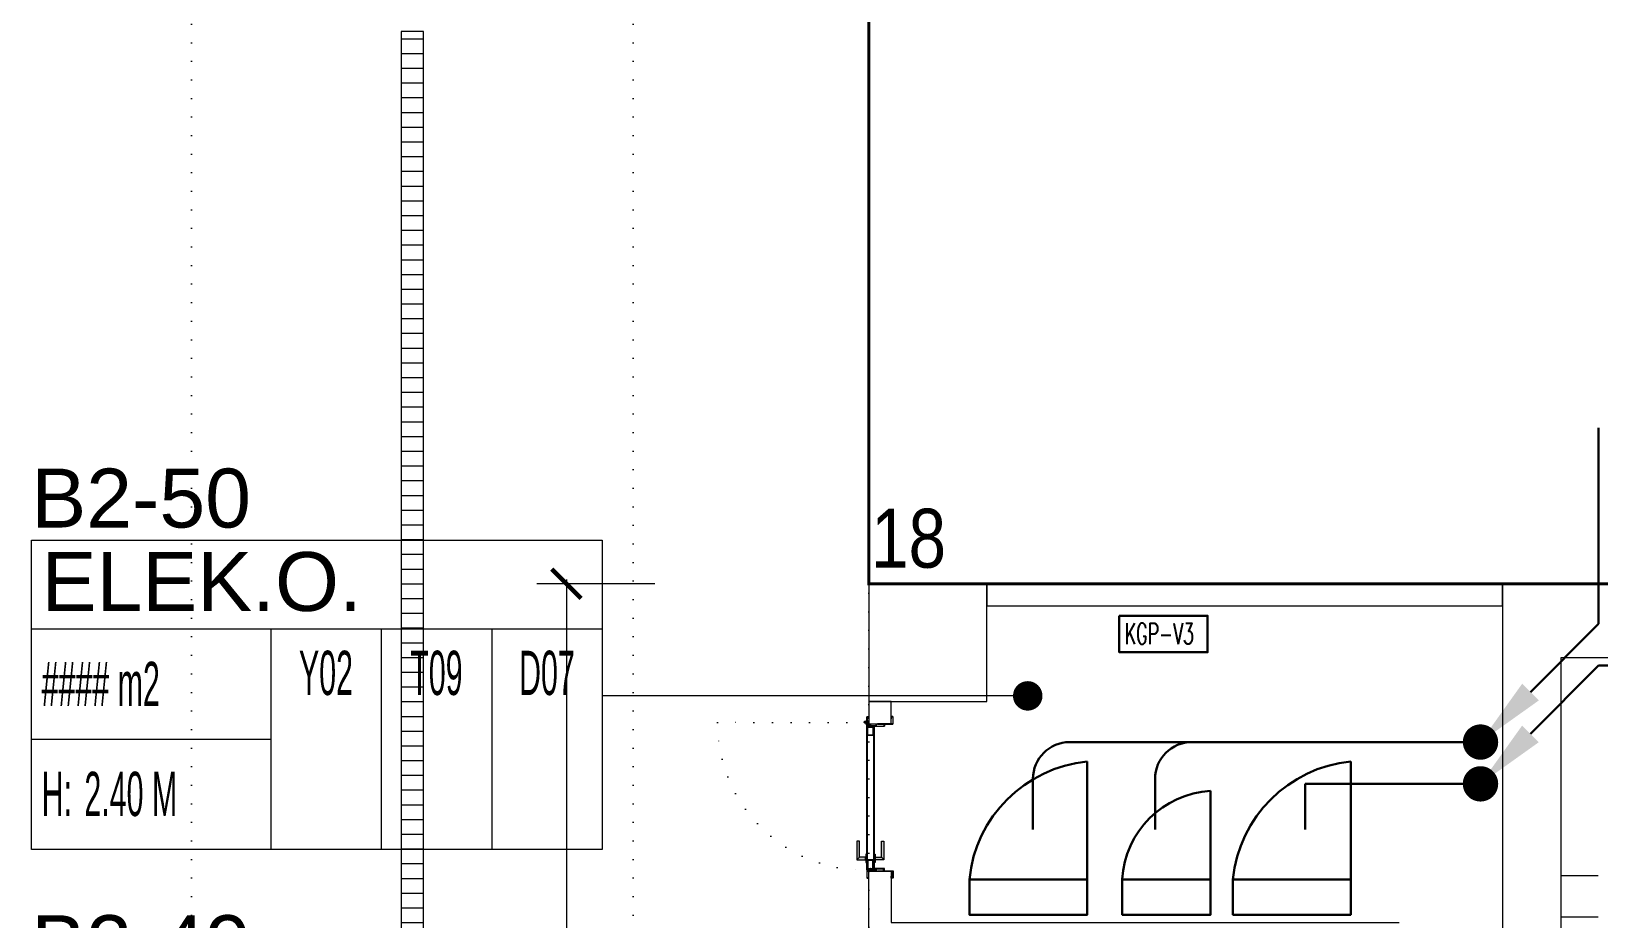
# Model space of a CAD drawing. Header units: metres. Extents: x -17822 to 152406, y -4219 to 19791.
# Drawn here: x 3091 to 4155, y 3053 to 3655 of the extents above; entities that cross this region are included whole.
import ezdxf
from ezdxf.enums import TextEntityAlignment as Align

# ---------------------------------------------------------------- set-up
doc = ezdxf.new("R2010")
doc.units = ezdxf.units.M
doc.header["$LTSCALE"] = 100
doc.header["$MEASUREMENT"] = 0
doc.linetypes.add('DOT2', pattern=[0.125, 0, -0.125])
doc.linetypes.add('HIDDEN', pattern=[0.375, 0.25, -0.125])
doc.layers.get('0').update_dxf_attribs({"color": 9, "lineweight": 9})
for name, color, linetype, lineweight in [('00', 9, 'Continuous', 9), ('01', 9, 'Continuous', 9), ('05S', 9, 'Continuous', 9), ('06B', 9, 'Continuous', 9), ('06D', 9, 'Continuous', 9), ('10', 9, 'Continuous', 9), ('19', 9, 'Continuous', 9), ('19D', 9, 'DOT2', 9), ('20', 9, 'DOT2', 9), ('21', 9, 'Continuous', 9), ('21_mahal200', 9, 'Continuous', 9), ('25', 9, 'Continuous', 9), ('E-IP KAMERA RACK KABİN', 7, 'Continuous', 30), ('E-KABLO', 7, 'Continuous', 30), ('E-OK', 3, 'Continuous', 30), ('E-UPS PANOSU', 7, 'Continuous', 30)]:
    doc.layers.add(name, color=color, linetype=linetype, lineweight=lineweight)
doc.styles.add('Arial', font='arial.ttf', dxfattribs={"height": 2.5})
doc.styles.add('E-YAZI', font='txttw.shx')
doc.styles.add('MuuM_TEXT-STANDART', font='ARIALN.TTF')
doc.dimstyles.new('MuuM_DIM200', dxfattribs={"dimscale": 20, "dimtxt": 2, "dimasz": 1, "dimexe": 1, "dimexo": 1, "dimgap": 1, "dimtad": 1, "dimdec": 1, "dimrnd": 0.5, "dimdsep": 46, "dimtxsty": 'MuuM_TEXT-STANDART', "dimblk": 'ARCHTICK', "dimcen": 0, "dimdle": 0.15, "dimclrd": 256, "dimclre": 256, "dimclrt": 256, "dimadec": 0, "dimazin": 0, "dimtfac": 5, "dimtdec": 1, "dimtix": 1, "dimtmove": 2, "dimatfit": 3, "dimldrblk": 'DOT', "dimfxl": 3, "dimfxlon": 1, "dimtolj": 1, "dimlwd": -1, "dimlwe": -1, "dimarcsym": 0})

# ---------------------------------------------------------------- blocks, each defined once
blk = doc.blocks.new('E-800X240')
at = {"layer": 'E-UPS PANOSU', "color": 3}
blk.add_line((-40, 24), (-40, 104), dxfattribs=at)
at = {"layer": 'E-UPS PANOSU', "color": 4}
blk.add_lwpolyline([(-40, 24), (40, 24), (40, 0), (-40, 0)], close=True, dxfattribs=at)
at = {"layer": 'E-UPS PANOSU', "color": 3}
blk.add_arc((-49, 15), 89.5, 5.7754, 84.2246, dxfattribs=at)
blk = doc.blocks.new('E-600X240')
at = {"layer": 'E-UPS PANOSU', "color": 3}
blk.add_line((-30, 24), (-30, 84), dxfattribs=at)
at = {"layer": 'E-UPS PANOSU', "color": 4}
blk.add_lwpolyline([(-30, 24), (30, 24), (30, 0), (-30, 0)], close=True, dxfattribs=at)
at = {"layer": 'E-UPS PANOSU', "color": 3}
blk.add_arc((-33.6, 20.4), 63.7, 3.2638, 86.7362, dxfattribs=at)
blk = doc.blocks.new('*U194')
at = {"layer": 'E-OK', "color": 3, "linetype": 'Continuous'}
blk.add_line((84.9, 84.8), (200.6, 200.5), dxfattribs=at)
at = {"layer": 'E-OK', "color": 4, "linetype": 'Continuous', "const_width": 30}
blk.add_lwpolyline([(-15, 0, 1), (15, 0, 1)], format="xyb", close=True, dxfattribs=at)
at = {"layer": 'E-OK', "color": 3, "linetype": 'Continuous'}
blk.add_solid([(99, 70.7), (70.7, 99), (0, 0)], dxfattribs=at)
blk = doc.blocks.new('p-kolon_80x80')
blk.add_lwpolyline([(-40, -40), (40, -40), (40, 40), (-40, 40)], close=True)
blk = doc.blocks.new('2.bod.sitatik')
at = {"layer": '01'}
blk.add_lwpolyline([(4130, -5950), (4130, -5950), (4130, -5950), (4130, -5400), (4400, -5400), (4400, -5950), (4400, -5950), (4400, -5950), (4440, -5950), (4440, -5350), (4090, -5350), (4090, -5950), (4130, -5950)], dxfattribs=at)
blk.add_blockref('p-kolon_80x80', (3700, -5390), dxfattribs=at)
blk = doc.blocks.new('_ArchTick')
at = {"color": 0, "linetype": 'ByBlock', "const_width": 0.15}
blk.add_lwpolyline([(-0.5, -0.5), (0.5, 0.5)], dxfattribs=at)
blk = doc.blocks.new('*D500')
at = {"layer": '25', "transparency": 16777216}
for p, q in [((3514.6, -30030.8), (3434.6, -30030.8)), ((3454.6, -30027.8), (3454.6, -30463.6)), ((3454.6, -30913.8), (3454.6, -30576)), ((3514.6, -30910.8), (3434.6, -30910.8))]:
    blk.add_line(p, q, dxfattribs=at)
at = {"layer": '25', "transparency": 16777216, "xscale": 20, "yscale": 20, "zscale": 20}
for p, rotation in [((3454.6, -30030.8), 90), ((3454.6, -30910.8), 270)]:
    blk.add_blockref('_ArchTick', p, dxfattribs=dict(at, rotation=rotation))
at = {"layer": '25', "transparency": 16777216, "insert": (3415.4, -30519.8), "char_height": 40, "attachment_point": 5, "rotation": 90, "style": 'MuuM_TEXT-STANDART'}
blk.add_mtext('\\A1;880', dxfattribs=at)
blk = doc.blocks.new('_Dot')
at = {"color": 0, "linetype": 'ByBlock', "lineweight": -2}
blk.add_line((-0.5, 0), (-1, 0), dxfattribs=at)
at = {"color": 0, "linetype": 'ByBlock', "const_width": 0.5}
blk.add_lwpolyline([(-0.25, 0, 1), (0.25, 0, 1)], format="xyb", close=True, dxfattribs=at)
blk = doc.blocks.new('p-işyeri')
at = {"color": 0, "const_width": 2}
blk.add_lwpolyline([(200, 0), (200, 700), (-200, 700), (-200, 0)], close=True, dxfattribs=at)
blk = doc.blocks.new('0_arrowstairs')
blk.add_lwpolyline([(0, 0), (0, -30), (15, 0), (0, 30)], close=True)
blk = doc.blocks.new('p-M01-M02_M03')
at = {"layer": '19'}
h = blk.add_hatch(color=256, dxfattribs=at)
h.dxf.hatch_style = 1
h.paths.add_polyline_path([(186, -201.3), (234, -201.3), (210, -177.2)])
h = blk.add_hatch(color=256, dxfattribs=at)
h.dxf.hatch_style = 1
edge = h.paths.add_edge_path()
edge.add_arc((210, -344), 10, 0, 360)
for points in [[(145, -206.3), (270, -148)], [(145, -206.3), (270, -148)], [(210, -344), (210, -201.3), (210, -201.3)], [(150, -204), (150, -360), (150, -360), (145, -360), (145, -360), (145, -206.3)]]:
    blk.add_lwpolyline(points, dxfattribs=at)
blk.add_lwpolyline([(186, -201.3), (234, -201.3), (210, -177.2)], close=True, dxfattribs=at)
at = {"layer": '19', "linetype": 'Continuous'}
for points in [[(210, -176), (270, -176)], [(150, -204), (270, -204)], [(150, -232), (270, -232)], [(150, -260), (270, -260)], [(150, -288), (270, -288)], [(150, -316), (270, -316)], [(150, -344), (270, -344)]]:
    blk.add_lwpolyline(points, dxfattribs=at)
at = {"layer": '19'}
blk.add_circle((210, -344), 10, dxfattribs=at)
at = {"layer": '19D', "linetype": 'HIDDEN'}
for points in [[(145, -200.7), (145, -125), (125, -125), (125, -125), (125, -387), (120, -387), (120, -120), (120, -120), (150, -120), (150, -198.4)], [(150, -120), (270, -120)], [(210, -165), (210, -120)], [(0, -148), (120, -148)], [(145, -200.7), (270, -142.4)], [(150, -148), (258, -148)], [(0, -176), (120, -176)], [(150, -176), (198, -176)], [(0, -204), (120, -204)], [(0, -232), (120, -232)], [(0, -260), (120, -260)], [(0, -288), (120, -288)], [(0, -316), (120, -316)], [(0, -344), (120, -344)], [(0, -372), (120, -372)]]:
    blk.add_lwpolyline(points, dxfattribs=at)
at = {"layer": '19D', "linetype": 'HIDDEN', "extrusion": (0, 0, -1)}
blk.add_lwpolyline([(-60, -148), (-60, -372)], dxfattribs=at)
at = {"layer": '19D'}
blk.add_lwpolyline([(145, -200.7), (270, -142.4)], dxfattribs=at)
at = {"layer": '19D', "linetype": 'HIDDEN', "extrusion": (0, 0, -1)}
blk.add_circle((-60, -148), 5, dxfattribs=at)
at = {"layer": '19D', "linetype": 'HIDDEN', "extrusion": (0, 0, -1), "zscale": -1, "rotation": 90}
blk.add_blockref('0_arrowstairs', (-210, -120), dxfattribs=at)
at = {"layer": '19D', "linetype": 'HIDDEN', "extrusion": (0, 0, -1), "rotation": 270}
blk.add_blockref('0_arrowstairs', (-60, -372), dxfattribs=at)
blk = doc.blocks.new('p-ızgara')
at = {"layer": '06D'}
h = blk.add_hatch(dxfattribs=at)
h.set_pattern_fill('_USER', color=252, scale=10, angle=180, style=0, pattern_type=0)
h.set_pattern_definition([(180, (-7e-12, -8630), (-1e-15, -10), [])])
h.paths.add_polyline_path([(3342.5, -4975), (3342.5, -8278.5), (3357.5, -8278.5), (3357.5, -4975)])
blk.add_lwpolyline([(3342.5, -4975), (3342.5, -8278.5), (3357.5, -8278.5), (3357.5, -4975)], close=True, dxfattribs=at)
blk = doc.blocks.new('gr-p-barel kilitli kapı kolu')
at = {"layer": '05S'}
h = blk.add_hatch(color=256, dxfattribs=at)
h.paths.add_polyline_path([(1.3, 0.8), (-1.3, 0.8), (-1.3, 0.7), (1.3, 0.7)])
h.paths.add_polyline_path([(2.75, 0.7), (-2.75, 0.7), (-2.75, 0), (2.75, 0)])
h.paths.add_polyline_path([(-11.7, 4.9), (-11.7, 6.7), (0.9, 6.7), (0.9, 0.8), (-0.9, 0.8), (-0.9, 4.9)])
at = {"flags": 128}
for points in [[(-0.9, 0.8), (-0.9, 4.9), (-11.7, 4.9), (-11.7, 6.7), (0.9, 6.7), (0.9, 0.8)], [(-0.8, 5), (0.8, 6.6)]]:
    blk.add_lwpolyline(points, dxfattribs=at)
blk.add_lwpolyline([(-2.75, 0), (-2.75, 0.7), (2.75, 0.7), (2.75, 0)])
blk.add_lwpolyline([(-1.3, 0.7), (1.3, 0.7), (1.3, 0.8), (-1.3, 0.8)], close=True)
blk = doc.blocks.new('prf-scr2')
at = {"linetype": 'DOT2', "ltscale": 10}
blk.add_line((0, 0.2), (0, -1.1), dxfattribs=at)
for p, q in [((-0.1, -0.2), (0.1, -0.3)), ((0.1, -0.2), (-0.1, -0.2)), ((0.1, -0.3), (-0.1, -0.3)), ((-0.1, -0.3), (0.1, -0.4)), ((0.1, -0.4), (-0.1, -0.4)), ((0.1, -0.5), (-0.1, -0.4)), ((-0.1, -0.4), (0.1, -0.4)), ((0.1, -0.6), (-0.1, -0.5)), ((-0.1, -0.5), (0.1, -0.5)), ((-0.1, -0.6), (0.1, -0.7)), ((0.1, -0.6), (-0.1, -0.6)), ((-0.1, -0.6), (0.1, -0.6)), ((-0.1, -0.7), (0.1, -0.8)), ((0.1, -0.7), (-0.1, -0.7)), ((-0.1, -0.8), (0.1, -0.8)), ((0.1, -0.8), (-0.1, -0.8)), ((0.1, -0.2), (0, -0.1)), ((0, -0.2), (0.1, -0.2))]:
    blk.add_line(p, q)
blk.add_lwpolyline([(0.2, 0), (-0.2, 0), (-0.2, 0), (-0.1, -0.1), (0.1, -0.1), (0.2, 0), (0.2, 0)], close=True)
for points in [[(0.2, 0), (-0.2, 0)], [(-0.1, -0.1), (-0.1, -0.2), (-0.1, -0.2), (-0.1, -0.2), (-0.1, -0.2), (-0.1, -0.3), (-0.1, -0.3), (-0.1, -0.3), (-0.1, -0.3), (-0.1, -0.4), (-0.1, -0.4), (-0.1, -0.4), (-0.1, -0.4), (-0.1, -0.4), (-0.1, -0.5), (-0.1, -0.5), (-0.1, -0.5), (-0.1, -0.5), (-0.1, -0.5), (-0.1, -0.5), (-0.1, -0.6), (-0.1, -0.6), (-0.1, -0.6), (-0.1, -0.6), (-0.1, -0.6), (-0.1, -0.7), (-0.1, -0.7), (-0.1, -0.7), (-0.1, -0.7), (-0.1, -0.7), (-0.1, -0.8), (-0.1, -0.8), (-0.1, -0.8), (-0.1, -0.8), (0, -0.9), (0, -0.9), (0, -0.9), (0.1, -0.8), (0.1, -0.8), (0.1, -0.7), (0.1, -0.7), (0.1, -0.7), (0.1, -0.7), (0.1, -0.7), (0.1, -0.7), (0.1, -0.6), (0.1, -0.6), (0.1, -0.6), (0.1, -0.6), (0.1, -0.6), (0.1, -0.5), (0.1, -0.5), (0.1, -0.5), (0.1, -0.5), (0.1, -0.4), (0.1, -0.4), (0.1, -0.4), (0.1, -0.4), (0.1, -0.4), (0.1, -0.3), (0.1, -0.3), (0.1, -0.3), (0.1, -0.3), (0.1, -0.3), (0.1, -0.3), (0.1, -0.2), (0.1, -0.2), (0.1, -0.2), (0.1, -0.2), (0.1, -0.2), (0.1, -0.1)]]:
    blk.add_lwpolyline(points)
blk = doc.blocks.new('K-SAC-01')
at = {"layer": '10'}
for points in [[(-4.6, 16.2, -0.414214), (-4.5, 16.3), (-0.1, 16.3, -0.414214), (0, 16.2), (0, 5.9), (0.2, 5.9), (0.2, 16.2, 0.414214), (-0.1, 16.5), (-4.5, 16.5, 0.414214), (-4.8, 16.2), (-4.8, 15.3, 0.414214), (-4.5, 15), (-3.4, 15), (-3.4, 15.2), (-4.5, 15.2, -0.414214), (-4.6, 15.3)], [(104.6, 16.2, 0.414214), (104.5, 16.3), (100.1, 16.3, 0.414214), (100, 16.2), (100, 5.9), (99.8, 5.9), (99.8, 16.2, -0.414214), (100.1, 16.5), (104.5, 16.5, -0.414214), (104.8, 16.2), (104.8, 15.3, -0.414214), (104.5, 15), (103.4, 15), (103.4, 15.2), (104.5, 15.2, 0.414214), (104.6, 15.3)], [(0.2, 10.3, -0.414214), (0.5, 10.6), (1.5, 10.6, -0.414214), (1.8, 10.3), (1.8, 3.9, -0.414214), (1.5, 3.6, -0.414214), (1.2, 3.9), (1.2, 4.8), (0.2, 4.8), (0.2, -1.2, -0.414214), (-0.1, -1.5), (-4.5, -1.5, -0.414214), (-4.8, -1.2), (-4.8, -0.3, -0.414214), (-4.5, 0), (-3.4, 0), (-3.4, -0.2), (-4.5, -0.2, 0.414214), (-4.6, -0.3), (-4.6, -1.2, 0.414214), (-4.5, -1.3), (-0.1, -1.3, 0.414214), (0, -1.2), (0, 5), (1.4, 5), (1.4, 3.9, 0.414214), (1.5, 3.8, 0.414214), (1.6, 3.9), (1.6, 10.3, 0.414214), (1.5, 10.4), (0.5, 10.4, 0.414214), (0.4, 10.3), (0.4, 9.4), (0.2, 9.4)], [(-0.4, -2), (1, -1.4), (1, 1.5), (1.2, 1.5), (1.2, -1.5), (-0.3, -2.2, -14.796002)], [(99.8, 10.3, 0.414214), (99.5, 10.6), (98.5, 10.6, 0.414214), (98.2, 10.3), (98.2, 3.9, 0.414214), (98.5, 3.6, 0.414214), (98.8, 3.9), (98.8, 4.8), (99.8, 4.8), (99.8, -1.2, 0.414214), (100.1, -1.5), (104.5, -1.5, 0.414214), (104.8, -1.2), (104.8, -0.3, 0.414214), (104.5, 0), (103.4, 0), (103.4, -0.2), (104.5, -0.2, -0.414214), (104.6, -0.3), (104.6, -1.2, -0.414214), (104.5, -1.3), (100.1, -1.3, -0.414214), (100, -1.2), (100, 5), (98.6, 5), (98.6, 3.9, -0.414214), (98.5, 3.8, -0.414214), (98.4, 3.9), (98.4, 10.3, -0.414214), (98.5, 10.4), (99.5, 10.4, -0.414214), (99.6, 10.3), (99.6, 9.4), (99.8, 9.4)]]:
    blk.add_lwpolyline(points, format="xyb", close=True, dxfattribs=at)
for points in [[(98.8, 0.1), (98.8, 2.1), (99.1, 2.1), (99.1, 3.2), (1.5, 3.2), (1.5, 2.1), (1.8, 2.1), (1.8, 0.1), (1.5, 0.1), (1.5, 1.9), (1.2, 1.9), (1.2, 3.5), (99.4, 3.5), (99.4, 1.9), (99.1, 1.9), (99.1, 0.1)], [(98.8, 2.1), (98.8, 0.1), (99.4, 0.1), (99.4, -1.5), (1.2, -1.5), (1.2, 0.1), (1.8, 0.1), (1.8, 2.1), (2.1, 2.1), (2.1, -0.1), (1.5, -0.1), (1.5, -1.2), (99.1, -1.2), (99.1, -0.1), (98.5, -0.1), (98.5, 2.1), (98.8, 2.1)]]:
    blk.add_lwpolyline(points, dxfattribs=at)
for points in [[(2.1, 3), (8.1, 3), (8.1, -1), (2.1, -1)], [(2.4, 2.7), (7.8, 2.7), (7.8, -0.7), (2.4, -0.7)], [(98.5, 3), (92.5, 3), (92.5, -1), (98.5, -1)], [(98.2, 2.7), (92.8, 2.7), (92.8, -0.7), (98.2, -0.7)]]:
    blk.add_lwpolyline(points, close=True, dxfattribs=at)
blk.add_circle((-0.9, -2.5), 0.55, dxfattribs=at)
at = {"layer": '20', "linetype": 'HIDDEN'}
for points in [[(-0.2, -1.3), (-0.2, 0), (-1.7, 0), (-1.7, -1.3)], [(-0.4, -2), (-0.4, -0.2), (-1.5, -0.2), (-1.5, -2)]]:
    blk.add_lwpolyline(points, dxfattribs=at)
at = {"layer": '20'}
blk.add_lwpolyline([(-0.9, -2.5), (-0.9, -102.9)], dxfattribs=at)
blk.add_arc((-0.9, -2.5), 100.4, 270, 1.5131, dxfattribs=at)
at = {"layer": '06B'}
blk.add_blockref('gr-p-barel kilitli kapı kolu', (91.4, 3.5), dxfattribs=at)
at = {"layer": '06B', "xscale": -1, "rotation": 180}
blk.add_blockref('gr-p-barel kilitli kapı kolu', (91.4, -1.5), dxfattribs=at)
at = {"layer": '10', "xscale": -1, "rotation": 90}
blk.add_blockref('prf-scr2', (1.5, 1), dxfattribs=at)
at = {"layer": '10', "rotation": 270}
blk.add_blockref('prf-scr2', (99.1, 1.2), dxfattribs=at)
blk = doc.blocks.new('0_roomno2')
blk.add_lwpolyline([(19.375, -10.5), (0, -10.5), (0, 0), (19.375, 0)], close=True)
for points in [[(0, -3), (19.375, -3)], [(8.125, -3), (8.125, -10.5)], [(11.875, -3), (11.875, -10.5)], [(15.625, -3), (15.625, -10.5)], [(0, -6.75), (8.125, -6.75)]]:
    blk.add_lwpolyline(points)
at = {"style": 'MuuM_TEXT-STANDART', "width": 0.6}
blk.add_text('H:', height=1.5, dxfattribs=at).set_placement((0.35, -8.608), align=Align.MIDDLE_LEFT)
at = {"style": 'Arial'}
blk.add_attdef('ODANO', (0, 1.17), '', height=2, dxfattribs=at)
blk.add_attdef('MEKANADI', text='', height=2, dxfattribs=at).set_placement((0.35, -3), align=Align.BOTTOM_LEFT)
at = {"style": 'MuuM_TEXT-STANDART', "width": 0.6}
for tag, p in [('M2', (0.35, -4.875)), ('TEMIZTAVANYUKSEKLIGI', (1.8, -8.608))]:
    blk.add_attdef(tag, text='', height=1.5, dxfattribs=at).set_placement(p, align=Align.MIDDLE_LEFT)
for tag, p in [('YER01', (10, -4.5)), ('TAVAN01', (13.75, -4.5)), ('DUVAR01', (17.5, -4.5)), ('YER02', (10, -6.75)), ('TAVAN02', (13.75, -6.75)), ('DUVAR02', (17.5, -6.75)), ('YER03', (10, -9)), ('TAVAN03', (13.75, -9)), ('DUVAR03', (17.5, -9))]:
    blk.add_attdef(tag, text='', height=1.5, dxfattribs=at).set_placement(p, align=Align.MIDDLE_CENTER)
blk = doc.blocks.new('2.bod.Mimari')
at = {"layer": '00'}
for points in [[(4020, -5365), (4090, -5365), (4090, -5350), (3740, -5350), (3740, -5365), (4020, -5365)], [(3660, -5445), (3675, -5445), (3675, -5430)], [(3675, -5430), (3660, -5430), (3660, -5445)], [(3660, -5965), (3660, -5545), (3675, -5545), (3675, -5580), (4020, -5580)]]:
    blk.add_lwpolyline(points, dxfattribs=at)
at = {"layer": '06D', "linetype": 'DOT2'}
for points in [[(3200, -4327.5), (3200, -7755), (3200, -8105)], [(3500, -4327.5), (3500, -7755), (3500, -8105)]]:
    blk.add_lwpolyline(points, dxfattribs=at)
at = {"layer": '20'}
blk.add_lwpolyline([(3660, -6230), (4440, -6230), (4440, -4550), (3660, -4550)], close=True, dxfattribs=at)
at = {"rotation": 270}
blk.add_blockref('K-SAC-01', (3660, -5445), dxfattribs=at)
blk.add_blockref('p-M01-M02_M03', (4130, -5400))
at = {"layer": '06D'}
blk.add_blockref('p-ızgara', (0, 0), dxfattribs=at)
at = {"layer": '06D', "color": 89, "linetype": 'HIDDEN', "true_color": 0x2e4d23, "rotation": 90}
blk.add_blockref('p-işyeri', (4360, -5150), dxfattribs=at)
at = {"layer": '21_mahal200'}
ref = blk.add_blockref('0_roomno2', (3091.38, -5320.48), dxfattribs=dict(at, xscale=20, yscale=20, zscale=20))
ref.add_attrib('ODANO', 'B2-50', (3091.38, -5311.83), dxfattribs={"layer": '0', "height": 40, "style": 'Arial'})
ref.add_attrib('MEKANADI', 'ELEK.O.', dxfattribs={"layer": '0', "height": 40, "style": 'Arial'}).set_placement((3098.38, -5380.48), align=Align.BOTTOM_LEFT)
ref.add_attrib('M2', '#### m2', dxfattribs={"layer": '0', "height": 30, "style": 'MuuM_TEXT-STANDART', "width": 0.6}).set_placement((3098.38, -5417.98), align=Align.MIDDLE_LEFT)
ref.add_attrib('TEMIZTAVANYUKSEKLIGI', '2.40 M', dxfattribs={"layer": '0', "height": 30, "style": 'MuuM_TEXT-STANDART', "width": 0.6}).set_placement((3127.38, -5492.64), align=Align.MIDDLE_LEFT)
ref.add_attrib('YER01', 'Y02', dxfattribs={"layer": '0', "height": 30, "style": 'MuuM_TEXT-STANDART', "width": 0.6}).set_placement((3291.38, -5410.48), align=Align.MIDDLE_CENTER)
ref.add_attrib('TAVAN01', 'T09', dxfattribs={"layer": '0', "height": 30, "style": 'MuuM_TEXT-STANDART', "width": 0.6}).set_placement((3366.38, -5410.48), align=Align.MIDDLE_CENTER)
ref.add_attrib('DUVAR01', 'D07', dxfattribs={"layer": '0', "height": 30, "style": 'MuuM_TEXT-STANDART', "width": 0.6}).set_placement((3441.38, -5410.48), align=Align.MIDDLE_CENTER)
ref = blk.add_blockref('0_roomno2', (3091.38, -5623.64), dxfattribs=dict(at, xscale=20, yscale=20, zscale=20))
ref.add_attrib('ODANO', 'B2-49', (3091.38, -5615), dxfattribs={"layer": '0', "height": 40, "style": 'Arial'})
ref.add_attrib('MEKANADI', 'WC', dxfattribs={"layer": '0', "height": 40, "style": 'Arial'}).set_placement((3098.38, -5683.64), align=Align.BOTTOM_LEFT)
ref.add_attrib('M2', '##### m2', dxfattribs={"layer": '0', "height": 30, "style": 'MuuM_TEXT-STANDART', "width": 0.6}).set_placement((3098.38, -5721.14), align=Align.MIDDLE_LEFT)
ref.add_attrib('TEMIZTAVANYUKSEKLIGI', '2.20 M', dxfattribs={"layer": '0', "height": 30, "style": 'MuuM_TEXT-STANDART', "width": 0.6}).set_placement((3127.38, -5795.8), align=Align.MIDDLE_LEFT)
ref.add_attrib('YER01', 'Y05', dxfattribs={"layer": '0', "height": 30, "style": 'MuuM_TEXT-STANDART', "width": 0.6}).set_placement((3291.38, -5713.64), align=Align.MIDDLE_CENTER)
ref.add_attrib('TAVAN01', 'T01', dxfattribs={"layer": '0', "height": 30, "style": 'MuuM_TEXT-STANDART', "width": 0.6}).set_placement((3366.38, -5713.64), align=Align.MIDDLE_CENTER)
ref.add_attrib('DUVAR01', 'D15', dxfattribs={"layer": '0', "height": 30, "style": 'MuuM_TEXT-STANDART', "width": 0.6}).set_placement((3441.38, -5713.64), align=Align.MIDDLE_CENTER)
ref.add_attrib('TAVAN02', 'T09', dxfattribs={"layer": '0', "height": 30, "style": 'MuuM_TEXT-STANDART', "width": 0.6}).set_placement((3366.38, -5758.64), align=Align.MIDDLE_CENTER)
at = {"layer": '21', "style": 'MuuM_TEXT-STANDART'}
blk.add_text('18', height=40, dxfattribs=at).set_placement((3712.34, -5351.08), align=Align.BOTTOM_RIGHT)
at = {"layer": '25'}
dim = blk.add_linear_dim(base=(3454.6, -5350), p1=(3660, -6230), p2=(13317.29, -5350), angle=90, dimstyle='MuuM_DIM200', dxfattribs=at)
dim.commit()
dim.dimension.update_dxf_attribs({"geometry": '*D500', "text_midpoint": (3415.42, -5839.02), "dimtype": 128, "insert": (0, 24680.79)})
at = {"layer": '21_mahal200'}
blk.add_leader([(3767.79, -5426.1), (3478.88, -5426.1)], dimstyle='MuuM_DIM200', override={"dimasz": 1, "dimfxl": 10}, dxfattribs=at)

msp = doc.modelspace()

# ---------------------------------------------------------------- linework, layer by layer
at = {"layer": 'E-KABLO'}
for p, q in [((4155.36, 3252.8), (4155.36, 3385.95)), ((4155.36, 3224.42), (4180.36, 3224.42))]:
    msp.add_line(p, q, dxfattribs=at)
at = {"layer": 'E-KABLO', "color": 6}
for p, q in [((4075.16, 3172.55), (3796.31, 3172.55)), ((3771.31, 3113.17), (3771.31, 3147.55)), ((3854.24, 3113.17), (3854.24, 3147.55))]:
    msp.add_line(p, q, dxfattribs=at)
at = {"layer": 'E-KABLO', "color": 4}
for p in [(4075.16, 3144.17), (3956.1, 3113.17)]:
    msp.add_line(p, (3956.1, 3144.17), dxfattribs=at)
at = {"layer": 'E-KABLO', "color": 6}
for centre in [(3796.31, 3147.55), (3879.24, 3147.55)]:
    msp.add_arc(centre, 25, 90, 180, dxfattribs=at)
at = {"layer": 'E-UPS PANOSU', "color": 6}
msp.add_lwpolyline([(3829.89, 3258.24), (3889.89, 3258.24), (3889.89, 3233.52), (3829.89, 3233.52)], close=True, dxfattribs=at)

# ---------------------------------------------------------------- block references
for name in ['2.bod.sitatik', '2.bod.Mimari']:
    msp.add_blockref(name, (0, 8630))
at = {"layer": 'E-OK', "xscale": -0.4, "yscale": 0.4, "zscale": 0.4, "rotation": 270}
for p in [(4075.16, 3172.55), (4075.16, 3144.17)]:
    msp.add_blockref('*U194', p, dxfattribs=at)
at = {"layer": 'E-UPS PANOSU', "xscale": -1}
for name, p in [('E-800X240', (3768.19, 3055.34)), ('E-800X240', (3947.08, 3055.34)), ('E-600X240', (3861.93, 3055.34))]:
    msp.add_blockref(name, p, dxfattribs=at)

# ---------------------------------------------------------------- texts
at = {"layer": 'E-IP KAMERA RACK KABİN', "color": 3, "style": 'E-YAZI', "width": 0.6}
msp.add_text('KGP-V3', height=14.4, dxfattribs=at).set_placement((3833.56, 3238.9))

doc.saveas('drawing.dxf')
